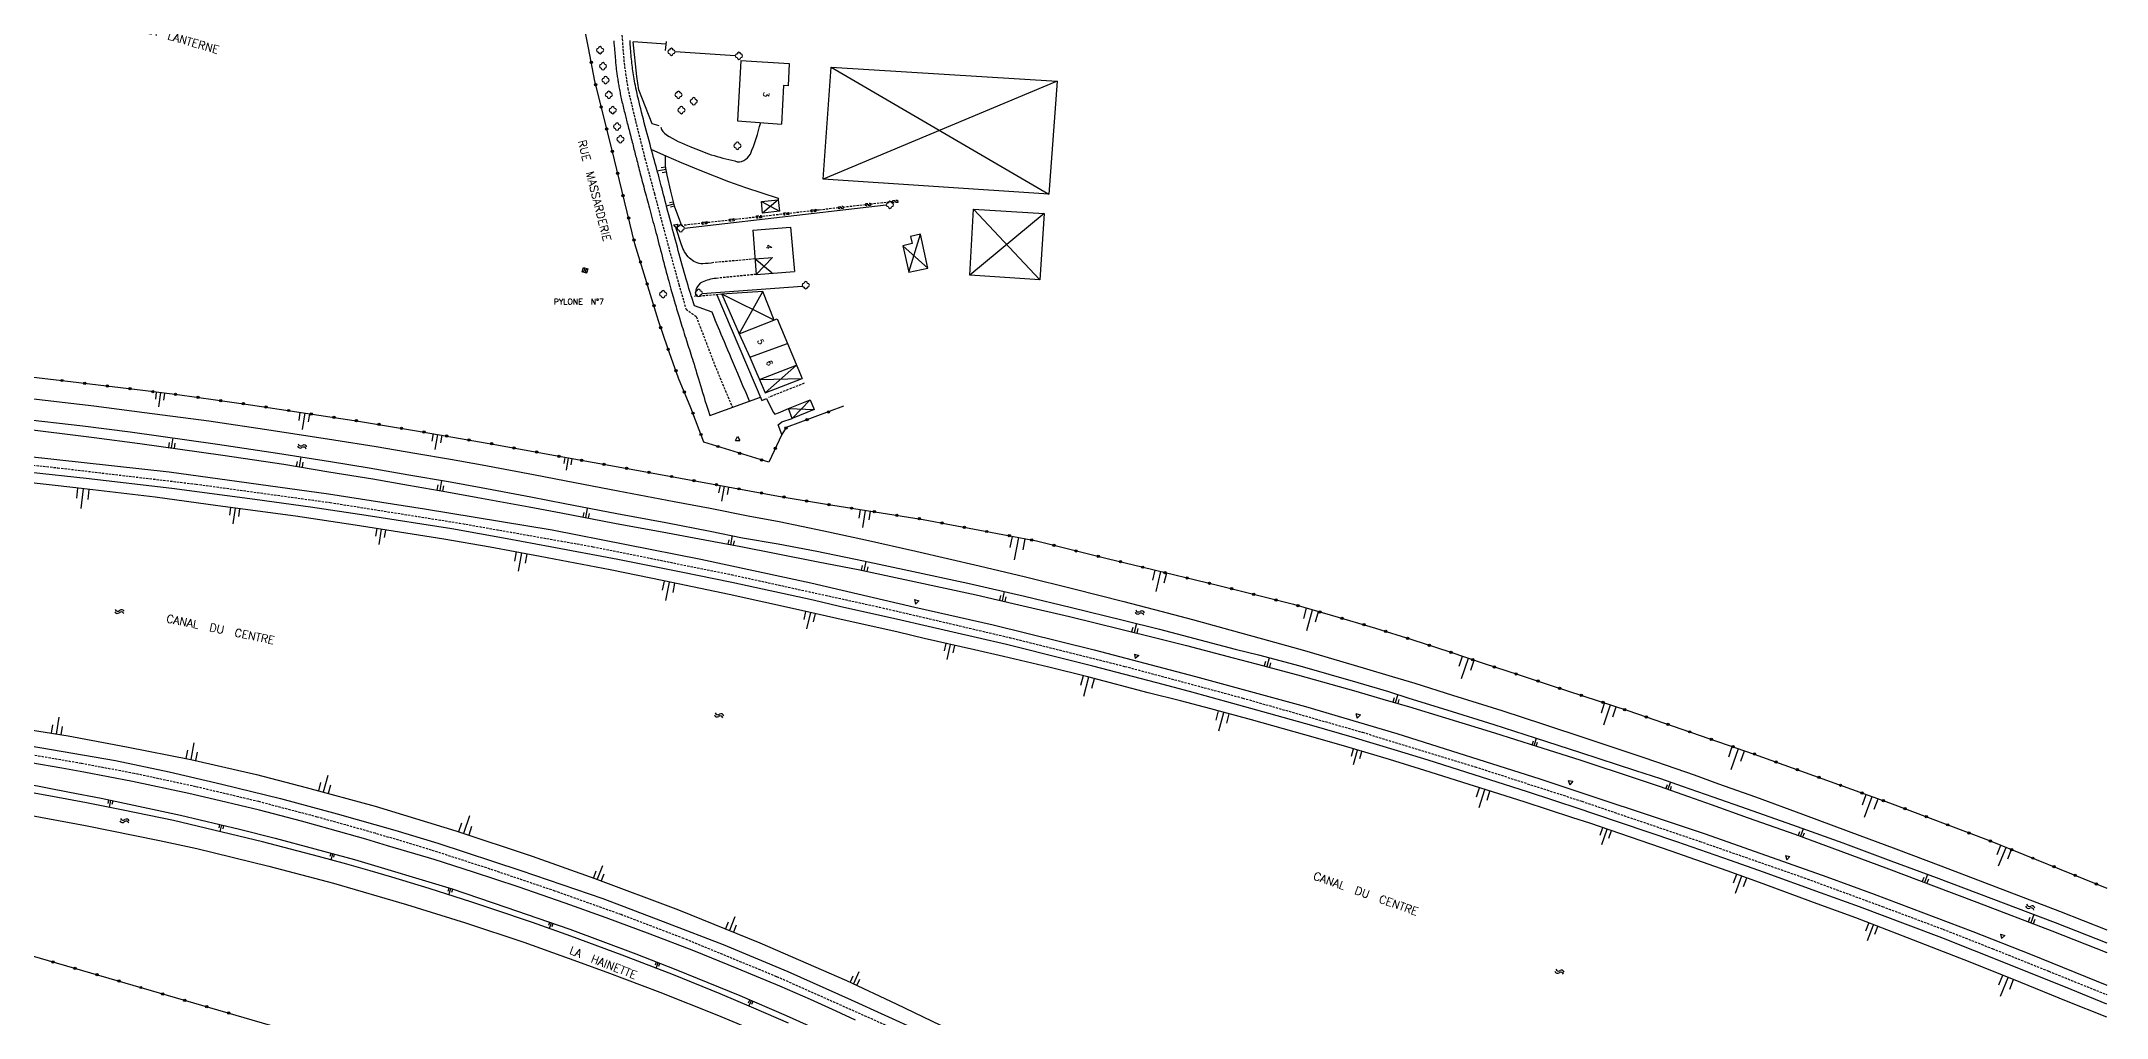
# Model space of a CAD drawing. Header units: millimetres. Extents: x 120999 to 122000, y 130000 to 131001.
# Drawn here: x 121548.2 to 122000, y 130271.3 to 130484.8 of the extents above; entities that cross this region are included whole.
import ezdxf
from ezdxf.enums import TextEntityAlignment as Align

# ---------------------------------------------------------------- set-up
doc = ezdxf.new("R2010")
doc.units = ezdxf.units.MM
doc.linetypes.add('DASHED', pattern=[0.75, 0.5, -0.25])
doc.layers.get('0').update_dxf_attribs({"linetype": 'CONTINUOUS'})
for name, color, linetype in [('W0001', 6, 'DASHED'), ('W0008', 7, 'CONTINUOUS'), ('W0100', 7, 'CONTINUOUS'), ('W0112', 1, 'DASHED'), ('W0211', 2, 'CONTINUOUS'), ('W0300', 7, 'CONTINUOUS'), ('W0310', 3, 'CONTINUOUS'), ('W0322', 7, 'CONTINUOUS'), ('W0471', 7, 'CONTINUOUS'), ('W0515', 5, 'CONTINUOUS'), ('W0984', 7, 'CONTINUOUS'), ('W0989', 7, 'CONTINUOUS'), ('W0991', 7, 'CONTINUOUS')]:
    doc.layers.add(name, color=color, linetype=linetype)
doc.styles.get("Standard").update_dxf_attribs({"font": 'romans.shx', "width": 0.85})

# ---------------------------------------------------------------- blocks, each defined once
blk = doc.blocks.new('TP10')
at = {"layer": 'W0300', "color": 0}
for centre, start, end in [((-0.4, 0), 90, 270), ((0, 0.4), 0, 180), ((0.4, 0), 270, 90), ((0, -0.4), 180, 360)]:
    blk.add_arc(centre, 0.4, start, end, dxfattribs=at)
blk = doc.blocks.new('TP15')
at = {"color": 0}
for p, q in [((0, 1), (0, 0)), ((-0.289, 0.5), (-0.289, 0)), ((0.289, 0.5), (0.289, 0))]:
    blk.add_line(p, q, dxfattribs=at)
blk = doc.blocks.new('OH02')
at = {"layer": 'W0112', "color": 0}
for p, q in [((-0.5, 0.25), (0.5, 0.25)), ((-0.5, -0.25), (-0.5, 0.25)), ((0.5, 0.25), (0.5, -0.25)), ((0.5, -0.25), (-0.5, -0.25))]:
    blk.add_line(p, q, dxfattribs=at)
blk = doc.blocks.new('BI04')
at = {"layer": 'W0471', "color": 0}
for p, q in [((-1, -0.58), (0, 1.15)), ((0, 1.15), (1, -0.58)), ((-1, -0.58), (1, -0.58))]:
    blk.add_line(p, q, dxfattribs=at)
blk = doc.blocks.new('BI08')
at = {"layer": 'W0471', "color": 0}
for points in [[(-1, -1), (1, 1)], [(-1, 1), (1, -1)]]:
    blk.add_lwpolyline(points, dxfattribs=at)
blk.add_lwpolyline([(-1, -1), (-1, 1), (1, 1), (1, -1)], close=True, dxfattribs=at)
blk = doc.blocks.new('OH01')
at = {"layer": 'W0322', "color": 0}
for radius in [0.25, 0.15]:
    blk.add_circle((0, 0), radius, dxfattribs=at)
blk = doc.blocks.new('TP12')
at = {"layer": 'W0515', "color": 0}
for centre, start, end in [((-0.5, 0.625), 216.8699, 323.1301), ((0.5, -0.125), 36.8699, 143.1301), ((0.5, -0.625), 36.8699, 143.1301), ((-0.5, 0.125), 216.8699, 323.1301)]:
    blk.add_arc(centre, 0.625, start, end, dxfattribs=at)

msp = doc.modelspace()

# ---------------------------------------------------------------- linework, layer by layer
at = {"layer": 'W0001'}
for points in [[(121675.09, 130500), (121675.05, 130495.13), (121674.97, 130490.68), (121675.28, 130485.33), (121675.7, 130480.02), (121676.5, 130474.56), (121678.21, 130467.33), (121680.27, 130459.22), (121682.33, 130451.51), (121685.2, 130440.67), (121687.69, 130431.61), (121689.25, 130426.24), (121691.48, 130424.62), (121695.52, 130414.04), (121699.39, 130404.79)], [(121500, 130396.59), (121508.17, 130395.84), (121525.52, 130394.22), (121551.82, 130391.57), (121582.07, 130387.99), (121611.39, 130383.97), (121639.61, 130379.48), (121668.9, 130374.31), (121699.16, 130368.2), (121731.48, 130361.11), (121759.97, 130354.46), (121785.23, 130348.14), (121811.03, 130341.21), (121837.22, 130333.72), (121861.85, 130326.18), (121885.17, 130318.65), (121911.02, 130309.86), (121933.81, 130301.92), (121950.9, 130295.64), (121964.18, 130290.67), (121974.98, 130286.43), (121987.32, 130281.48), (122000, 130276.37)], [(121772.35, 130250), (121760.84, 130256.06), (121750.49, 130261.29), (121732.89, 130269.69), (121709.07, 130280.29), (121688.77, 130288.63), (121675.04, 130293.86), (121660.58, 130299.01), (121646.36, 130303.83), (121633.58, 130307.95), (121621.31, 130311.64), (121608.6, 130315.19), (121595.78, 130318.56), (121582, 130321.83), (121568.54, 130324.73), (121556.93, 130326.91), (121543.74, 130329.19), (121529.43, 130331.36), (121517.84, 130332.86), (121509.18, 130333.88), (121500, 130334.99)]]:
    msp.add_lwpolyline(points, dxfattribs=at)
at = {"layer": 'W0008'}
for points in [[(121673.44, 130484.91), (121673.46, 130484.59), (121673.49, 130484.28), (121673.52, 130483.97), (121673.55, 130483.67), (121673.57, 130483.38), (121673.6, 130483.09), (121673.62, 130482.81), (121673.65, 130482.53), (121673.67, 130482.26), (121673.7, 130481.98), (121673.72, 130481.71), (121673.75, 130481.43), (121673.77, 130481.15), (121673.79, 130480.87), (121673.82, 130480.59), (121673.84, 130480.3), (121673.86, 130480.02), (121673.89, 130479.74), (121673.92, 130479.46), (121673.94, 130479.19), (121673.97, 130478.92), (121674, 130478.66), (121674.04, 130478.39), (121674.07, 130478.13), (121674.11, 130477.87), (121674.14, 130477.62), (121674.18, 130477.35), (121674.22, 130477.09), (121674.26, 130476.83), (121674.3, 130476.56), (121674.35, 130476.28), (121674.39, 130476.01), (121674.43, 130475.73), (121674.48, 130475.44), (121674.53, 130475.15), (121674.58, 130474.86), (121674.64, 130474.56), (121674.69, 130474.25), (121674.75, 130473.94), (121674.81, 130473.62), (121674.87, 130473.3), (121674.94, 130472.97), (121675.01, 130472.64), (121675.09, 130472.3), (121675.16, 130471.95), (121675.24, 130471.6), (121675.33, 130471.25), (121675.41, 130470.9), (121675.49, 130470.55), (121675.58, 130470.2), (121675.66, 130469.85), (121675.75, 130469.51), (121675.83, 130469.18), (121675.91, 130468.85), (121675.99, 130468.53), (121676.07, 130468.21), (121676.15, 130467.88), (121676.23, 130467.56), (121676.32, 130467.23), (121676.41, 130466.89), (121676.5, 130466.55), (121676.59, 130466.19), (121676.68, 130465.83), (121676.78, 130465.47), (121676.88, 130465.09), (121676.98, 130464.71), (121677.08, 130464.33), (121677.18, 130463.94), (121677.28, 130463.55), (121677.38, 130463.16), (121677.48, 130462.77), (121677.58, 130462.38), (121677.68, 130461.99), (121677.77, 130461.61), (121677.87, 130461.23), (121677.96, 130460.86), (121678.05, 130460.5), (121678.14, 130460.15), (121678.23, 130459.8), (121678.32, 130459.45), (121678.41, 130459.1), (121678.5, 130458.74), (121678.6, 130458.37), (121678.7, 130457.98), (121678.8, 130457.58), (121678.91, 130457.16), (121679.02, 130456.73), (121679.13, 130456.29), (121679.25, 130455.84), (121679.37, 130455.37), (121679.49, 130454.91), (121679.61, 130454.43), (121679.74, 130453.96), (121679.87, 130453.48), (121679.99, 130452.99), (121680.12, 130452.51), (121680.26, 130452.01), (121680.39, 130451.51), (121680.53, 130451), (121680.67, 130450.48), (121680.81, 130449.95), (121680.95, 130449.41), (121681.1, 130448.86), (121681.25, 130448.31), (121681.4, 130447.75), (121681.55, 130447.18), (121681.71, 130446.6), (121681.86, 130446.02), (121682.02, 130445.43), (121682.18, 130444.84), (121682.34, 130444.24), (121682.5, 130443.64), (121682.66, 130443.03), (121682.83, 130442.4), (121682.99, 130441.77), (121683.16, 130441.14), (121683.33, 130440.49), (121683.5, 130439.83), (121683.68, 130439.16), (121683.85, 130438.49), (121684.03, 130437.81), (121684.21, 130437.12), (121684.39, 130436.44), (121684.57, 130435.75), (121684.75, 130435.05), (121684.94, 130434.37), (121685.12, 130433.69), (121685.3, 130433.03), (121685.47, 130432.38), (121685.64, 130431.77), (121685.8, 130431.18), (121685.95, 130430.63), (121686.09, 130430.12), (121686.23, 130429.64), (121686.36, 130429.19), (121686.48, 130428.76), (121686.6, 130428.35), (121686.72, 130427.95), (121686.83, 130427.56), (121686.95, 130427.16), (121687.08, 130426.75), (121687.2, 130426.33), (121687.33, 130425.9), (121687.46, 130425.46), (121687.6, 130425), (121687.74, 130424.54), (121687.89, 130424.06), (121688.04, 130423.57), (121688.19, 130423.06), (121688.35, 130422.55), (121688.52, 130422.02), (121688.68, 130421.49), (121688.85, 130420.96), (121689.01, 130420.43), (121689.18, 130419.91), (121689.34, 130419.4), (121689.5, 130418.9), (121689.66, 130418.4), (121689.82, 130417.91), (121689.98, 130417.42), (121690.14, 130416.92), (121690.3, 130416.41), (121690.47, 130415.89), (121690.64, 130415.35), (121690.81, 130414.78), (121691, 130414.2), (121691.18, 130413.59), (121691.37, 130412.97), (121691.57, 130412.32), (121691.77, 130411.66), (121691.97, 130410.98), (121692.18, 130410.29), (121692.39, 130409.57), (121692.62, 130408.83), (121692.85, 130408.04), (121693.11, 130407.2), (121693.39, 130406.29), (121693.71, 130405.29), (121694.06, 130404.19), (121694.44, 130402.98)], [(121690.4, 130429.06), (121690.27, 130429.54), (121690.1, 130430.14), (121689.9, 130430.77), (121689.7, 130431.43), (121689.51, 130432.12), (121689.3, 130432.84), (121689.09, 130433.58), (121688.87, 130434.33), (121688.65, 130435.11), (121688.43, 130435.89), (121688.21, 130436.67), (121687.99, 130437.47), (121687.78, 130438.25), (121687.56, 130439.04), (121687.35, 130439.82), (121687.14, 130440.59), (121686.94, 130441.37), (121686.73, 130442.15), (121686.53, 130442.92), (121686.32, 130443.7), (121686.11, 130444.49), (121685.91, 130445.28), (121685.7, 130446.07), (121685.49, 130446.86), (121685.28, 130447.64), (121685.08, 130448.41), (121684.88, 130449.16), (121684.69, 130449.9), (121684.51, 130450.61), (121684.33, 130451.28), (121684.16, 130451.94), (121684, 130452.57), (121683.84, 130453.19), (121683.68, 130453.8), (121683.52, 130454.4), (121683.36, 130455), (121683.2, 130455.6), (121683.04, 130456.21), (121682.87, 130456.82), (121682.7, 130457.45), (121682.52, 130458.09), (121682.34, 130458.74), (121682.16, 130459.42), (121681.97, 130460.1), (121681.78, 130460.81), (121681.58, 130461.54), (121681.38, 130462.29), (121681.17, 130463.06), (121680.96, 130463.84), (121680.76, 130464.62), (121680.55, 130465.41), (121680.34, 130466.2), (121680.13, 130466.99), (121679.93, 130467.77), (121679.73, 130468.55), (121679.53, 130469.31), (121679.34, 130470.05), (121679.16, 130470.78), (121678.98, 130471.49), (121678.82, 130472.17), (121678.67, 130472.82), (121678.53, 130473.44), (121678.4, 130474.03), (121678.28, 130474.59), (121678.17, 130475.13), (121678.08, 130475.64), (121677.98, 130476.14), (121677.9, 130476.61), (121677.83, 130477.07), (121677.76, 130477.51), (121677.69, 130477.94), (121677.63, 130478.37), (121677.57, 130478.78), (121677.52, 130479.2), (121677.47, 130479.61), (121677.42, 130480.03), (121677.37, 130480.46), (121677.33, 130480.9), (121677.28, 130481.35), (121677.24, 130481.8), (121677.2, 130482.25), (121677.16, 130482.71), (121677.12, 130483.17), (121677.09, 130483.63), (121677.06, 130484.09), (121677.03, 130484.54), (121677, 130484.98)], [(121690.4, 130429.06), (121691.04, 130427.02), (121694.92, 130425.69), (121695.54, 130424.02)], [(121703.14, 130406.15), (121702.38, 130407.93), (121701.71, 130409.51), (121701.11, 130410.92), (121700.57, 130412.19), (121700.08, 130413.33), (121699.64, 130414.39), (121699.21, 130415.38), (121698.81, 130416.33), (121698.41, 130417.27), (121698.03, 130418.19), (121697.65, 130419.08), (121697.29, 130419.93), (121696.95, 130420.74), (121696.63, 130421.49), (121696.34, 130422.18), (121696.07, 130422.8), (121695.84, 130423.35), (121695.64, 130423.82), (121695.54, 130424.02)], [(121694.44, 130402.98), (121705.52, 130407.02)], [(121542.8, 130400.29), (121559.8, 130398.21), (121569.76, 130396.91), (121587.91, 130394.35), (121601.25, 130392.33), (121611.15, 130390.7), (121620.74, 130389.12), (121628.56, 130387.79), (121636.91, 130386.32), (121643.74, 130385.09), (121654.96, 130383), (121661.93, 130381.71), (121673.6, 130379.45), (121685.23, 130377.32), (121693.39, 130375.79), (121701.23, 130374.32), (121708.98, 130372.85), (121718.19, 130371.03), (121726.93, 130369.29), (121738.16, 130366.9), (121752.69, 130363.75), (121762.08, 130361.63), (121773.1, 130359.06), (121784.36, 130356.29), (121792.32, 130354.31), (121798.69, 130352.7), (121808.9, 130350), (121813.98, 130348.73), (121822.99, 130346.31), (121835.79, 130342.75), (121842.38, 130340.74), (121847.26, 130339.34), (121855.41, 130336.9), (121866.12, 130333.59), (121875.27, 130330.72), (121884.78, 130327.67), (121897.27, 130323.53), (121902.12, 130321.93), (121908.54, 130319.68), (121913.48, 130317.95), (121921.61, 130315.05), (121931.77, 130311.42), (121941.88, 130307.74), (121952.25, 130303.9), (121962.09, 130300.18), (121971.61, 130296.55), (121988.02, 130290.3), (122000, 130285.57)], [(121500, 130398.33), (121538.91, 130394.75), (121576.16, 130390.65), (121611.08, 130385.88), (121632.05, 130382.57), (121659.94, 130378), (121692.5, 130371.55), (121716.53, 130366.4), (121739.27, 130361.12), (121756.43, 130357.26), (121778.55, 130351.78), (121800.71, 130345.92), (121824.74, 130339.35), (121844.71, 130333.43), (121876.03, 130323.57), (121912.15, 130311.53), (121938.75, 130302.1), (121949.14, 130298.34), (121970.73, 130290.2), (121983.32, 130285.2), (122000, 130278.41)], [(122000, 130274.31), (121992.2, 130277.46), (121982.23, 130281.48), (121971.12, 130285.93), (121963.93, 130288.76), (121956.56, 130291.57), (121945.93, 130295.53), (121937.42, 130298.6), (121924.94, 130303.17), (121917.75, 130305.68), (121906, 130309.74), (121887.6, 130315.97), (121884.83, 130316.95), (121873.28, 130320.73), (121851.56, 130327.6), (121844.87, 130329.69), (121834.96, 130332.67), (121826.12, 130335.21), (121815.39, 130338.23), (121808.87, 130340.05), (121799.36, 130342.66), (121792.2, 130344.53), (121778.24, 130348.19), (121772.42, 130349.66), (121759.33, 130352.91), (121752.97, 130354.35), (121741.3, 130357.11), (121736.21, 130358.24), (121722.82, 130361.23), (121717.03, 130362.6), (121699.26, 130366.49), (121688.22, 130368.75), (121674.36, 130371.49), (121659.56, 130374.3), (121650.13, 130376.05), (121638.01, 130378.19), (121619.27, 130381.11), (121607.12, 130382.96), (121594.97, 130384.63), (121576.76, 130387.01), (121558.02, 130389.23), (121545.83, 130390.57)], [(121500, 130336.75), (121514.39, 130335.19), (121526.13, 130333.7), (121541.11, 130331.54), (121564.43, 130327.53), (121576.21, 130325.07), (121587.73, 130322.4), (121600.57, 130319.28), (121612.95, 130315.92), (121625.57, 130312.36), (121634.93, 130309.47), (121653.1, 130303.51), (121671.07, 130297.35), (121685.23, 130291.98), (121697.41, 130287.31), (121711.52, 130281.45), (121725.38, 130275.26), (121740.09, 130268.51), (121753.73, 130261.78), (121764.87, 130256.07), (121776.17, 130250)], [(121726.35, 130270.81), (121722.09, 130272.78), (121716.45, 130275.29), (121709.74, 130278.19), (121700.46, 130282.08), (121690.96, 130285.92), (121681.38, 130289.62), (121671.78, 130293.19), (121662.84, 130296.37), (121652.51, 130299.92), (121642.73, 130303.16), (121634.19, 130305.88), (121623.92, 130308.92), (121619.2, 130310.36), (121611.44, 130312.54), (121605.14, 130314.28), (121595.97, 130316.67), (121587.38, 130318.76), (121580.51, 130320.34), (121568.2, 130322.98), (121557.52, 130324.99), (121552.73, 130325.91), (121545.97, 130327.04)]]:
    msp.add_lwpolyline(points, dxfattribs=at)
at = {"layer": 'W0100'}
for points in [[(121701.23, 130480.6), (121700.5, 130467.43)], [(121701.23, 130480.6), (121711.83, 130479.96)], [(121711.83, 130479.96), (121711.62, 130475.07), (121710.59, 130475.17), (121710.1, 130466.72)], [(121721, 130479.16), (121770.45, 130476.11), (121768.64, 130451.36), (121719.28, 130454.7), (121721, 130479.16), (121768.64, 130451.36)], [(121770.45, 130476.11), (121719.28, 130454.7)], [(121700.5, 130467.43), (121710.1, 130466.72)], [(121705.75, 130449.76), (121709.43, 130450.19), (121709.72, 130447.67), (121705.95, 130447.24), (121705.75, 130449.76), (121709.72, 130447.67)], [(121709.43, 130450.19), (121705.95, 130447.24)], [(121752.12, 130448.12), (121767.57, 130447.18), (121766.63, 130432.68), (121751.31, 130433.69), (121752.12, 130448.12), (121766.63, 130432.68)], [(121767.57, 130447.18), (121751.31, 130433.69)], [(121703.83, 130443.52), (121712.08, 130444.15)], [(121703.83, 130443.52), (121704.58, 130433.86)], [(121712.08, 130444.15), (121712.96, 130434.51)], [(121738.01, 130434.36), (121742.11, 130435.23), (121740.56, 130442.62), (121738.36, 130442.17), (121738.75, 130440.6), (121736.67, 130440.13), (121738.01, 130434.36), (121740.56, 130442.62)], [(121736.67, 130440.13), (121742.11, 130435.23)], [(121704.32, 130437.23), (121708.15, 130437.51), (121704.58, 130433.86)], [(121708.08, 130434.13), (121704.32, 130437.23)], [(121704.58, 130433.86), (121712.96, 130434.51)], [(121708.51, 130423.86), (121706.06, 130430.14), (121697.1, 130429.5), (121700.84, 130420.88), (121706.06, 130430.14)], [(121708.51, 130423.86), (121697.1, 130429.5)], [(121700.84, 130420.88), (121709.22, 130424.14)], [(121709.22, 130424.14), (121714.65, 130411.1)], [(121700.84, 130420.88), (121703.18, 130415.72)], [(121703.18, 130415.72), (121711.47, 130418.73)], [(121703.18, 130415.72), (121706.59, 130407.98)], [(121705.32, 130410.85), (121713.44, 130414), (121706.59, 130407.98)], [(121705.32, 130410.85), (121714.65, 130411.1)], [(121706.59, 130407.98), (121714.65, 130411.1)], [(121711.7, 130404.51), (121716.37, 130406.44), (121717.27, 130404.34), (121712.47, 130402.37), (121711.7, 130404.51), (121717.27, 130404.34)], [(121716.37, 130406.44), (121712.47, 130402.37)]]:
    msp.add_lwpolyline(points, dxfattribs=at)
at = {"layer": 'W0112'}
for points in [[(121735.25, 130449.83), (121718.39, 130447.92), (121687.34, 130444.42)], [(121704.32, 130437.23), (121695.34, 130436.43)], [(121704.58, 130433.86), (121695.78, 130432.98)], [(121697.1, 130429.5), (121691.04, 130428.99)], [(121715.11, 130410.05), (121707.28, 130406.95)]]:
    msp.add_lwpolyline(points, dxfattribs=at)
at = {"layer": 'W0211'}
for points in [[(121684.66, 130459.83), (121684.71, 130457.54), (121685.08, 130455.52), (121685.83, 130452.06), (121686.68, 130448.87), (121687.8, 130445.73), (121688.29, 130444.52)], [(121500, 130328.91), (121511.29, 130327.68), (121529.2, 130325.16), (121544.77, 130322.51), (121554.36, 130320.66), (121561.32, 130319.34), (121578.71, 130315.62), (121591.58, 130312.55), (121599.39, 130310.56), (121616.74, 130305.9), (121638.1, 130299.47), (121649.83, 130295.52), (121663.82, 130290.67), (121678.28, 130285.27), (121687.02, 130281.87), (121701.01, 130276.18), (121711.18, 130271.81), (121725.08, 130265.56), (121739.6, 130258.54), (121750.14, 130253.32), (121756.53, 130250)]]:
    msp.add_lwpolyline(points, dxfattribs=at)
at = {"layer": 'W0310'}
for points in [[(121683.34, 130466.32), (121681.86, 130466.78), (121678.95, 130474.24), (121678.49, 130477.13), (121677.72, 130484.69)], [(121684.92, 130484.79), (121684.71, 130482.78)], [(121686.84, 130482.56), (121700.03, 130481.69)], [(121688.89, 130443.98), (121733.06, 130449.09)], [(121692.81, 130429.69), (121714.69, 130431.28)], [(121706.85, 130406.74), (121708.3, 130403.74), (121708.69, 130403.31), (121709.51, 130403.61), (121711.7, 130404.51)], [(121710.2, 130398.82), (121709.42, 130400.94), (121710.19, 130401.62), (121712.47, 130402.37)]]:
    msp.add_lwpolyline(points, dxfattribs=at)
at = {"layer": 'W0322'}
for points in [[(121723.72, 130405.02), (121711.18, 130400.38), (121710.2, 130398.82), (121707.38, 130392.79), (121693.16, 130397.17), (121690.33, 130404.66), (121687.6, 130411.18), (121685.27, 130417.7), (121683.22, 130423.73), (121678.06, 130440.56), (121672.99, 130461.29), (121669.29, 130476.08), (121667.93, 130483.37), (121665.3, 130496.51)], [(121545.31, 130411.49), (121554.65, 130410.43), (121562.51, 130409.48), (121570.45, 130408.52), (121578.02, 130407.56), (121586.34, 130406.41), (121593.95, 130405.36), (121617.62, 130401.79), (121630.29, 130399.67), (121647.41, 130396.69), (121661.5, 130394.08), (121684.49, 130389.95), (121710.26, 130385.23), (121719.56, 130383.65), (121741.09, 130380.29), (121765.93, 130375.56), (121781.37, 130371.71), (121789.26, 130369.81), (121805.51, 130365.9), (121822.09, 130361.72), (121830.68, 130359.27), (121840.03, 130356.5), (121848.02, 130354.01), (121856.34, 130351.29), (121863.85, 130348.74), (121871.24, 130346.35), (121878.96, 130343.8), (121895.27, 130338.48), (121922.89, 130328.97), (121952.52, 130318.28), (121974.15, 130310.13), (122000, 130299.63)], [(121500, 130286.41), (121540.46, 130286.53), (121600.02, 130269.17), (121664.77, 130250)]]:
    msp.add_lwpolyline(points, dxfattribs=at)
at = {"layer": 'W0515'}
for points in [[(121542.81, 130407.06), (121559.74, 130405.11), (121570.77, 130403.65), (121584.88, 130401.83), (121598.48, 130399.78), (121612.23, 130397.66), (121621.51, 130396.21), (121629.91, 130394.78), (121637.76, 130393.42), (121644.63, 130392.18), (121655.87, 130390.08), (121663, 130388.68), (121674.38, 130386.51), (121686.64, 130384.22), (121694.56, 130382.72), (121702.83, 130381.09), (121709.63, 130379.83), (121719.4, 130377.8), (121728.52, 130375.78), (121739.49, 130373.31), (121753.4, 130370.1), (121763.51, 130367.7), (121774.05, 130365.13), (121784.98, 130362.34), (121793.1, 130360.24), (121800, 130358.36), (121810.3, 130355.55), (121815.34, 130354.14), (121824.51, 130351.6), (121837.33, 130347.81), (121843.71, 130345.91), (121848.63, 130344.46), (121856.87, 130341.86), (121867.69, 130338.47), (121876.82, 130335.47), (121886.29, 130332.36), (121898.74, 130328.21), (121903.66, 130326.51), (121909.74, 130324.39), (121915.09, 130322.45), (121923.15, 130319.59), (121933.49, 130315.82), (121943.47, 130312.08), (121953.87, 130308.23), (121963.73, 130304.5), (121973.25, 130300.87), (121989.69, 130294.6), (122000, 130290.53)], [(121543.26, 130402.34), (121557.33, 130400.75), (121567.68, 130399.44), (121586.74, 130396.75), (121599.89, 130394.79), (121611.52, 130392.91), (121619.91, 130391.53), (121628.62, 130390.06), (121637.31, 130388.53), (121644.43, 130387.24), (121655.29, 130385.18), (121662.71, 130383.76), (121674.09, 130381.59), (121684.83, 130379.57), (121694.54, 130377.71), (121701.6, 130376.27), (121709.44, 130374.93), (121717.86, 130373.33), (121728.04, 130371.2), (121737.97, 130369.14), (121750.91, 130366.31), (121763.26, 130363.48), (121773.57, 130361), (121784.84, 130358.23), (121792.8, 130356.25), (121799.19, 130354.63), (121809.4, 130351.93), (121814.48, 130350.66), (121823.52, 130348.23), (121836.17, 130344.65), (121842.94, 130342.65), (121847.38, 130341.21), (121855.63, 130338.65), (121865.95, 130335.4), (121874.97, 130332.48), (121884.93, 130329.31), (121896.96, 130325.38), (121902.38, 130323.59), (121907.14, 130321.95), (121913.83, 130319.64), (121921.35, 130316.98), (121932.28, 130313.11), (121942.28, 130309.52), (121952.76, 130305.63), (121962.7, 130301.95), (121971.97, 130298.48), (121988.74, 130292.15), (122000, 130287.71)], [(122000, 130271.41), (121991.19, 130274.97), (121981.23, 130278.99), (121970.13, 130283.43), (121962.96, 130286.25), (121956.42, 130288.77), (121945.13, 130293.12), (121936.69, 130296.25), (121924.07, 130300.89), (121917, 130303.45), (121904.73, 130307.77), (121886.95, 130313.84), (121883.21, 130315.04), (121872.57, 130318.5), (121850.82, 130325.36), (121843.13, 130327.78), (121833.08, 130330.73), (121824.57, 130333.19), (121812.95, 130336.44), (121804.06, 130338.85), (121797.41, 130340.61), (121790.35, 130342.39), (121777.13, 130345.88), (121768.63, 130347.96), (121758.71, 130350.3), (121752.37, 130351.73), (121741.35, 130354.24), (121735.62, 130355.62), (121722.22, 130358.61), (121713.82, 130360.53), (121698.71, 130363.86), (121684.41, 130366.82), (121672.67, 130369.28), (121657.38, 130372.19), (121646.39, 130374.23), (121636.24, 130375.96), (121616.89, 130379.01), (121603.86, 130380.95), (121586.83, 130383.28), (121573.14, 130385.12), (121555.77, 130387.15), (121544.08, 130388.5)], [(121500, 130339.78), (121509.81, 130338.98), (121519.7, 130337.77), (121537.14, 130335.62), (121554.12, 130332.92), (121566.88, 130330.56), (121580.96, 130327.77), (121595.33, 130324.51), (121606.15, 130321.62), (121621.24, 130317.56), (121638.87, 130312.15), (121655.57, 130306.66), (121669.34, 130301.77), (121687.62, 130294.88), (121705.4, 130287.67), (121724.34, 130279.47), (121735.25, 130274.35), (121750.79, 130266.86), (121765.72, 130259.22), (121776.87, 130253.13), (121782.35, 130250)], [(121500, 130322.31), (121519.95, 130319.69), (121534.13, 130317.58), (121544.15, 130315.91), (121557.86, 130313.38), (121574.06, 130310.08), (121582.22, 130308.29), (121597.99, 130304.49), (121612.13, 130300.76), (121628.09, 130296.07), (121641.05, 130292.07), (121653.76, 130287.83), (121663.69, 130284.29), (121671.96, 130281.3), (121683.53, 130276.91), (121695.96, 130271.94), (121705.26, 130268.08), (121712.68, 130264.91), (121724.01, 130259.76), (121733.35, 130255.38), (121742.55, 130250.87), (121744.28, 130250)], [(121711.69, 130270.15), (121704.05, 130273.38), (121696.72, 130276.51), (121686.49, 130280.66), (121675.25, 130284.96), (121664.03, 130289.15), (121655.64, 130292.1), (121647.18, 130294.97), (121642.38, 130296.59), (121633.06, 130299.6), (121624.91, 130302.03), (121620.16, 130303.45), (121615.04, 130304.92), (121608.88, 130306.59), (121596.63, 130309.76), (121587.8, 130311.91), (121577.14, 130314.41), (121566.17, 130316.71), (121558.12, 130318.3), (121550.68, 130319.69), (121541.45, 130321.4)]]:
    msp.add_lwpolyline(points, dxfattribs=at)
at = {"layer": 'W0989'}
for points in [[(121684.86, 130484.23), (121677.72, 130484.69)], [(121681.69, 130461.13), (121684.8, 130459.75), (121688.16, 130458.29), (121692.64, 130456.49), (121698.56, 130454.13), (121702.25, 130452.84), (121709.43, 130450.52), (121709.43, 130450.19)], [(121696.02, 130429.41), (121705.86, 130406.31), (121706.85, 130406.74)]]:
    msp.add_lwpolyline(points, dxfattribs=at)
for points in [[(121683.71, 130466.06, 0.171793), (121684.95, 130464.36, 0.051457), (121690.3, 130461.78, 0.03035), (121694.75, 130460.03, 0.022567), (121699.93, 130458.65, 0.236928), (121701.89, 130458.73, 0.10105), (121703.32, 130460.14, 0.038403), (121705.58, 130467.06, 0.038403)], [(121695.34, 130436.43, -0.023835), (121692.9, 130436.16, -0.187537), (121690.02, 130437.42, -0.138112), (121688.28, 130440.34), (121687.12, 130443.91)], [(121695.78, 130432.98, 0.085226), (121692.79, 130432.15, 0.380359), (121691.46, 130429.02, -0.438988)]]:
    msp.add_lwpolyline(points, format="xyb", dxfattribs=at)

# ---------------------------------------------------------------- block references
at = {"layer": 'W0112'}
for p, rotation in [((121729.07, 130449.13), 186.4464826310942), ((121735.03, 130449.8), 186.4464826310942), ((121693.3, 130445.09), 186.4391255874578), ((121699.26, 130445.76), 186.4391255874578), ((121705.22, 130446.44), 186.4391255874578), ((121711.19, 130447.11), 186.4391255874578), ((121717.15, 130447.78), 186.4391255874578), ((121723.11, 130448.46), 186.4464826310942)]:
    msp.add_blockref('OH02', p, dxfattribs=dict(at, rotation=rotation))
at = {"layer": 'W0211'}
for p, xscale, yscale, zscale, rotation in [((121684.84, 130456.85), 1.911827342884059, 1.911827342884059, 1.911827342884059, 100.4495252662281), ((121686.57, 130449.29), 1.662454766134655, 1.662454766134655, 1.662454766134655, 104.948316107474), ((121574.35, 130408.02), 3.128167707021035, 3.128167707021036, 3.128167707021036, 172.7941755191814), ((121605.92, 130403.55), 3.667909678574159, 3.667909678574158, 3.667909678574158, 171.4360692491354), ((121576.66, 130395.94), 2.21240302257597, 2.21240302257597, 2.21240302257597, 351.964619679522), ((121634.97, 130398.86), 3.356724279530027, 3.356724279530027, 3.356724279530027, 170.1072935469747), ((121604.64, 130391.77), 2.223513621993224, 2.223513621993224, 2.223513621993224, 350.6126736647492), ((121663.58, 130393.71), 2.6939729190548, 2.693972919054799, 2.693972919054799, 169.8261852829836), ((121557.48, 130386.95), 4.345624727602806, 4.345624727602806, 4.345624727602806, 173.3169155067269), ((121635.38, 130386.59), 2.245063218264654, 2.245063218264653, 2.245063218264653, 349.9963289882635), ((121697.7, 130387.53), 3.312510387350749, 3.312510387350749, 3.312510387350749, 169.6114725320347), ((121590.68, 130382.75), 3.463604009782119, 3.463604009782118, 3.463604009782118, 172.2339852189135), ((121667.28, 130380.67), 2.001817300430496, 2.001817300430496, 2.001817300430496, 349.0436854531455), ((121728.5, 130382.26), 3.797868792806542, 3.797868792806542, 3.797868792806542, 171.1120358628035), ((121622.62, 130378.11), 3.335097806034047, 3.335097806034047, 3.335097806034047, 171.0479430697677), ((121699, 130374.73), 2.02707139340952, 2.02707139340952, 2.02707139340952, 349.3571786647783), ((121653.35, 130372.94), 4.036409143552058, 4.036409143552058, 4.036409143552058, 169.5037700720898), ((121762.05, 130376.3), 4.962790140006529, 4.962790140006526, 4.962790140006526, 169.2339052842756), ((121728.17, 130369.03), 2.100498432568058, 2.100498432568058, 2.100498432568058, 347.9396210016248), ((121793.12, 130368.88), 4.510337698028647, 4.510337698028647, 4.510337698028647, 166.4762060680503), ((121685.67, 130366.56), 4.069939124039663, 4.069939124039663, 4.069939124039663, 168.2973650662951), ((121758.39, 130362.46), 2.08109193349613, 2.08109193349613, 2.08109193349613, 347.3093603359912), ((121716.52, 130359.92), 3.671595486235464, 3.671595486235464, 3.671595486235464, 167.1008793429067), ((121826.3, 130360.52), 4.68363192372537, 4.68363192372537, 4.68363192372537, 164.1203510750138), ((121787.27, 130355.57), 1.9912149424036, 1.9912149424036, 1.9912149424036, 346.0375116688236), ((121747.12, 130352.93), 3.355365338376302, 3.355365338376304, 3.355365338376304, 167.1830966225307), ((121816.3, 130348.11), 1.991214938739625, 1.991214938739625, 1.991214938739625, 344.9640630711715), ((121860.38, 130349.92), 4.646085063908544, 4.646085063908544, 4.646085063908544, 161.2128644568734), ((121777.37, 130345.82), 4.327695423486245, 4.327695423486245, 4.327695423486245, 165.2088021581378), ((121844.39, 130340.16), 1.922142242123467, 1.922142242123467, 1.922142242123467, 344.0196304780163), ((121551.47, 130333.34), 3.710542984412799, 3.710542984412799, 3.710542984412799, 350.9570836161348), ((121806.9, 130338.08), 4.201395148334253, 4.201395148334253, 4.201395148334253, 164.8147290770832), ((121891.44, 130339.72), 4.578804010694483, 4.578804010694483, 4.578804010694483, 161.9294994345466), ((121874.74, 130330.89), 1.589903000247453, 1.589903000247453, 1.589903000247453, 342.6166232107035), ((121580.9, 130327.78), 3.707132527786511, 3.707132527786511, 3.707132527786511, 348.7760006187815), ((121836.16, 130329.82), 3.232480497955625, 3.232480497955625, 3.232480497955625, 163.6735024525656), ((121919.43, 130330.16), 4.835492067532561, 4.835492067532561, 4.835492067532561, 161.0126314612687), ((121609.9, 130320.61), 3.80598740301686, 3.805987403016861, 3.805987403016861, 344.9380411155739), ((121904.03, 130321.26), 1.669038709230794, 1.669038709230794, 1.669038709230794, 340.6768412915814), ((121563.46, 130318.88), 1.603686745417357, 1.603686745417357, 1.603686745417357, 167.9473519832796), ((121863.95, 130321.22), 4.146855225881247, 4.146855225881247, 4.146855225881247, 162.5060210044982), ((121948.68, 130319.66), 4.781349569719569, 4.781349569719569, 4.781349569719569, 160.1483578125714), ((121640.6, 130311.59), 4.0498708619228, 4.0498708619228, 4.0498708619228, 341.7774537137395), ((121587.73, 130313.47), 1.500197088250412, 1.500197088250412, 1.500197088250412, 166.5667007901121), ((121890.73, 130312.55), 3.532095394798288, 3.532095394798288, 3.532095394798288, 161.1440689187012), ((121933.01, 130310.98), 1.766864024200555, 1.766864024200555, 1.766864024200555, 339.9765585042749), ((121611.98, 130307.18), 1.377452647202672, 1.377452647202672, 1.377452647202672, 164.9705884570287), ((121669.85, 130301.58), 3.110456602603905, 3.110456602603905, 3.110456602603905, 339.3382969710387), ((121978, 130308.57), 4.372353849475178, 4.372353849475178, 4.372353849475178, 157.8993752190714), ((121920.16, 130302.31), 4.030764308973868, 4.030764308973868, 4.030764308973868, 160.0801884296797), ((121960.16, 130300.91), 1.855249780677267, 1.855249780677267, 1.855249780677267, 339.2921545109551), ((121637.84, 130299.56), 1.429574036916688, 1.429574036916688, 1.429574036916688, 161.3743349280802), ((121659.83, 130292.06), 1.344683954509703, 1.344683954509703, 1.344683954509703, 160.9012377868397), ((121698.73, 130290.37), 3.267138666719147, 3.267138666719147, 3.267138666719147, 337.9351347866869), ((121948.98, 130291.63), 3.646865584962502, 3.646865584962502, 3.646865584962502, 158.9427775686779), ((121983.38, 130292.07), 1.97239762003824, 1.97239762003824, 1.97239762003824, 339.1278104862031), ((121683.18, 130283.36), 1.340549220172128, 1.340549220172128, 1.340549220172128, 158.7389868358117), ((121725.87, 130278.75), 2.846444825884724, 2.846444825884724, 2.846444825884724, 334.8485435009753), ((121978.43, 130280.11), 4.412040148238787, 4.412040148238787, 4.412040148238787, 158.1922243435784), ((121703.57, 130275.08), 1.379724389913223, 1.379724389913223, 1.379724389913223, 156.699277462408)]:
    msp.add_blockref('TP15', p, dxfattribs=dict(at, xscale=xscale, yscale=yscale, zscale=zscale, rotation=rotation))
at = {"layer": 'W0300'}
for p in [(121670.44, 130482.88), (121686.04, 130482.52), (121700.83, 130481.65), (121671.09, 130479.37), (121671.65, 130476.35), (121672.37, 130473.12), (121687.6, 130473.12), (121690.94, 130471.7), (121673.21, 130469.76), (121688.23, 130469.79), (121674.17, 130466.17), (121674.89, 130463.41), (121700.49, 130461.99), (121733.86, 130449.07), (121688.09, 130443.94), (121715.43, 130431.49), (121684.24, 130429.53), (121692.03, 130429.8)]:
    msp.add_blockref('TP10', p, dxfattribs=at)
at = {"layer": 'W0322'}
for p, rotation in [((121668.51, 130480.23), 100.5857571553723), ((121669.48, 130475.33), 104.0521857774738), ((121670.69, 130470.48), 104.0521857774738), ((121671.91, 130465.63), 104.0521857774738), ((121673.12, 130460.77), 103.734967670776), ((121674.3, 130455.92), 103.734967670776), ((121675.49, 130451.06), 103.734967670776), ((121676.68, 130446.2), 103.734967670776), ((121677.87, 130441.35), 103.734967670776), ((121679.29, 130436.55), 107.0518738336941), ((121680.75, 130431.77), 107.0518738336941), ((121682.22, 130426.99), 107.0518738336941), ((121683.73, 130422.23), 108.7323336218964), ((121685.34, 130417.49), 109.7294936990063), ((121687.03, 130412.79), 109.7294936990063), ((121552.76, 130410.65), 353.5597081663814), ((121557.73, 130410.06), 353.05518190709), ((121562.69, 130409.46), 353.1106362104573), ((121567.65, 130408.86), 353.1106362104573), ((121572.62, 130408.24), 352.7941755191345), ((121688.87, 130408.14), 112.7046701992384), ((121577.58, 130407.62), 352.7941755191345), ((121582.53, 130406.94), 352.1260638692203), ((121587.48, 130406.25), 352.1151742528371), ((121592.44, 130405.57), 352.1151742528371), ((121597.38, 130404.84), 351.4360692490238), ((121602.33, 130404.09), 351.4360692490238), ((121720.41, 130403.79), 200.3056233619505), ((121607.27, 130403.35), 351.4360692490238), ((121612.22, 130402.61), 351.4360692490238), ((121617.16, 130401.86), 351.4360692490238), ((121622.09, 130401.04), 350.5088286173358), ((121627.02, 130400.22), 350.5088286173358), ((121631.95, 130399.38), 350.1072935469405), ((121690.76, 130403.51), 110.6599137138578), ((121711.09, 130400.24), 237.9642004961263), ((121715.72, 130402.06), 200.3056233619505), ((121636.88, 130398.52), 350.1072935469405), ((121641.8, 130397.67), 350.1072935469405), ((121646.73, 130396.81), 350.1072935469405), ((121651.65, 130395.9), 349.5127317334506), ((121656.56, 130394.99), 349.5127317334506), ((121692.53, 130398.84), 110.6599137138578), ((121696.23, 130396.22), 162.8887594371312), ((121701.01, 130394.75), 162.8887594371312), ((121708.79, 130395.81), 244.9065136957443), ((121661.48, 130394.08), 349.5127317334506), ((121666.4, 130393.2), 349.8261852830136), ((121671.32, 130392.32), 349.8261852830136), ((121676.24, 130391.43), 349.8261852830136), ((121681.17, 130390.55), 349.8261852830136), ((121705.79, 130393.28), 162.8887594371312), ((121686.09, 130389.66), 349.6114725319845), ((121691, 130388.76), 349.6114725319845), ((121695.92, 130387.86), 349.6114725319845), ((121700.84, 130386.96), 349.6114725319845), ((121705.76, 130386.05), 349.6114725319845), ((121710.68, 130385.16), 350.3859071627791), ((121715.61, 130384.32), 350.3859071627791), ((121720.54, 130383.5), 351.1120358628334), ((121725.48, 130382.73), 351.1120358628334), ((121730.42, 130381.96), 351.1120358628334), ((121735.36, 130381.18), 351.1120358628334), ((121740.3, 130380.41), 351.1120358628334), ((121745.22, 130379.5), 349.2339052842038), ((121750.13, 130378.57), 349.2339052842038), ((121755.04, 130377.63), 349.2339052842038), ((121759.95, 130376.7), 349.2339052842038), ((121764.86, 130375.77), 349.2339052842038), ((121769.73, 130374.62), 345.9796890231124), ((121774.58, 130373.4), 345.9796890231124), ((121779.43, 130372.19), 345.9796890231124), ((121784.29, 130371.01), 346.4450192638093), ((121789.15, 130369.83), 346.4450192638093), ((121794.01, 130368.66), 346.4762060680242), ((121798.87, 130367.49), 346.4762060680242), ((121803.73, 130366.33), 346.4762060680242), ((121808.58, 130365.12), 345.8472995665437), ((121813.43, 130363.9), 345.8472995665437), ((121818.28, 130362.68), 345.8472995665437), ((121823.12, 130361.42), 344.1203510749858), ((121827.93, 130360.06), 344.1203510749858), ((121832.73, 130358.67), 343.5027484167913), ((121837.53, 130357.25), 343.5027484167913), ((121842.31, 130355.79), 342.643086900796), ((121847.08, 130354.3), 342.643086900796), ((121851.84, 130352.76), 341.9227384658695), ((121856.59, 130351.21), 341.2128644568381), ((121861.33, 130349.6), 341.2128644568381), ((121866.07, 130348.02), 342.091915579223), ((121870.83, 130346.48), 342.091915579223), ((121875.58, 130344.92), 341.7063843785713), ((121880.33, 130343.35), 341.9294994346021), ((121885.08, 130341.8), 341.9294994346021), ((121889.83, 130340.25), 341.9294994346021), ((121894.59, 130338.7), 341.9294994346021), ((121899.32, 130337.08), 341.0126314612178), ((121904.05, 130335.46), 341.0126314612178), ((121908.77, 130333.83), 341.0126314612178), ((121913.5, 130332.2), 341.0126314612178), ((121918.23, 130330.58), 341.0126314612178), ((121922.96, 130328.95), 340.1483578125114), ((121927.66, 130327.25), 340.1483578125114), ((121932.36, 130325.55), 340.1483578125114), ((121937.07, 130323.85), 340.1483578125114), ((121941.77, 130322.16), 340.1483578125114), ((121946.47, 130320.46), 340.1483578125114), ((121951.17, 130318.76), 340.1483578125114), ((121955.86, 130317.02), 339.3717043741424), ((121960.54, 130315.25), 339.3717043741424), ((121965.22, 130313.49), 339.3717043741424), ((121969.9, 130311.73), 339.3717043741424), ((121974.57, 130309.96), 337.8993752191232), ((121979.21, 130308.08), 337.8993752191232), ((121983.84, 130306.2), 337.8993752191232), ((121988.47, 130304.32), 337.8993752191232), ((121993.1, 130302.43), 337.8993752191232), ((121997.74, 130300.55), 337.8993752191232), ((121550.8, 130283.52), 343.7531038305326), ((121555.6, 130282.12), 343.7531038305326), ((121560.4, 130280.72), 343.7531038305326), ((121565.2, 130279.32), 343.7531038305326), ((121570, 130277.92), 343.7531038305326), ((121574.8, 130276.52), 343.7531038305326), ((121579.6, 130275.12), 343.7531038305326), ((121584.4, 130273.72), 343.7531038305326), ((121589.2, 130272.33), 343.7531038305326)]:
    msp.add_blockref('OH01', p, dxfattribs=dict(at, rotation=rotation))
at = {"layer": 'W0471', "yscale": 0.5, "zscale": 0.5}
for name, p, xscale, rotation in [('BI04', (121687.05, 130444.48), 0.5, 310.8193099802268), ('BI08', (121667.14, 130434.73), 0.4999999999999998, 341.8420554235069), ('BI04', (121739.59, 130362.31), 0.5, 282.8188613507573), ('BI04', (121787.72, 130350.39), 0.5, 280.8981344221809), ('BI04', (121836.2, 130337.4), 0.5, 285.9632732313065), ('BI04', (121882.68, 130322.83), 0.5, 291.8247841202758), ('BI04', (121930.16, 130306.4), 0.4999999999999998, 290.6812788098425), ('BI04', (121977.14, 130289.18), 0.5, 281.9578332139591)]:
    msp.add_blockref(name, p, dxfattribs=dict(at, xscale=xscale, rotation=rotation))
at = {"layer": 'W0471', "xscale": 0.5, "yscale": 0.5, "zscale": 0.5}
msp.add_blockref('BI04', (121700.54, 130397.81), dxfattribs=at)
at = {"layer": 'W0515'}
for p, rotation in [((121605.3, 130396.22), 341.762590261732), ((121565.32, 130360.13), 350.2837016174216), ((121788.5, 130359.93), 341.1346644418343), ((121696.48, 130337.43), 339.9907826457105), ((121566.44, 130314.39), 345.8737058606196), ((121983.28, 130295.51), 334.3854204498676), ((121880.34, 130281.38), 339.9907826457105)]:
    msp.add_blockref('TP12', p, dxfattribs=dict(at, rotation=rotation))

# ---------------------------------------------------------------- texts
at = {"layer": 'W0984'}
msp.add_text('PYLONE  N°7', height=1.25, dxfattribs=at).set_placement((121665.8, 130427.9), align=Align.MIDDLE)
for s, rotation, p in [('CANAL  DU  CENTRE', 348.3596, (121587.43, 130356.23)), ('CANAL  DU  CENTRE', 340.5812, (121837.94, 130298.44)), ('LA  HAINETTE', 338.6524, (121671.15, 130283.35))]:
    msp.add_text(s, height=1.75, rotation=rotation, dxfattribs=at).set_placement(p, align=Align.MIDDLE)
at = {"layer": 'W0989'}
for s, rotation, p in [('RUE  DE  LA  LANTERNE     ', 343.6659, (121575.99, 130486.13)), ('RUE  MASSARDERIE', 284.2596, (121669.25, 130452.17))]:
    msp.add_text(s, height=1.75, rotation=rotation, dxfattribs=at).set_placement(p, align=Align.MIDDLE)
at = {"layer": 'W0991'}
for s, rotation, p in [('3', 265.8106, (121706.78, 130473.18)), ('4', 274.4039, (121707.4, 130439.88)), ('5', 294.33, (121705.6, 130419.15)), ('6', 293.8158, (121707.51, 130414.48))]:
    msp.add_text(s, height=1.25, rotation=rotation, dxfattribs=at).set_placement(p, align=Align.MIDDLE)

doc.saveas('drawing.dxf')
